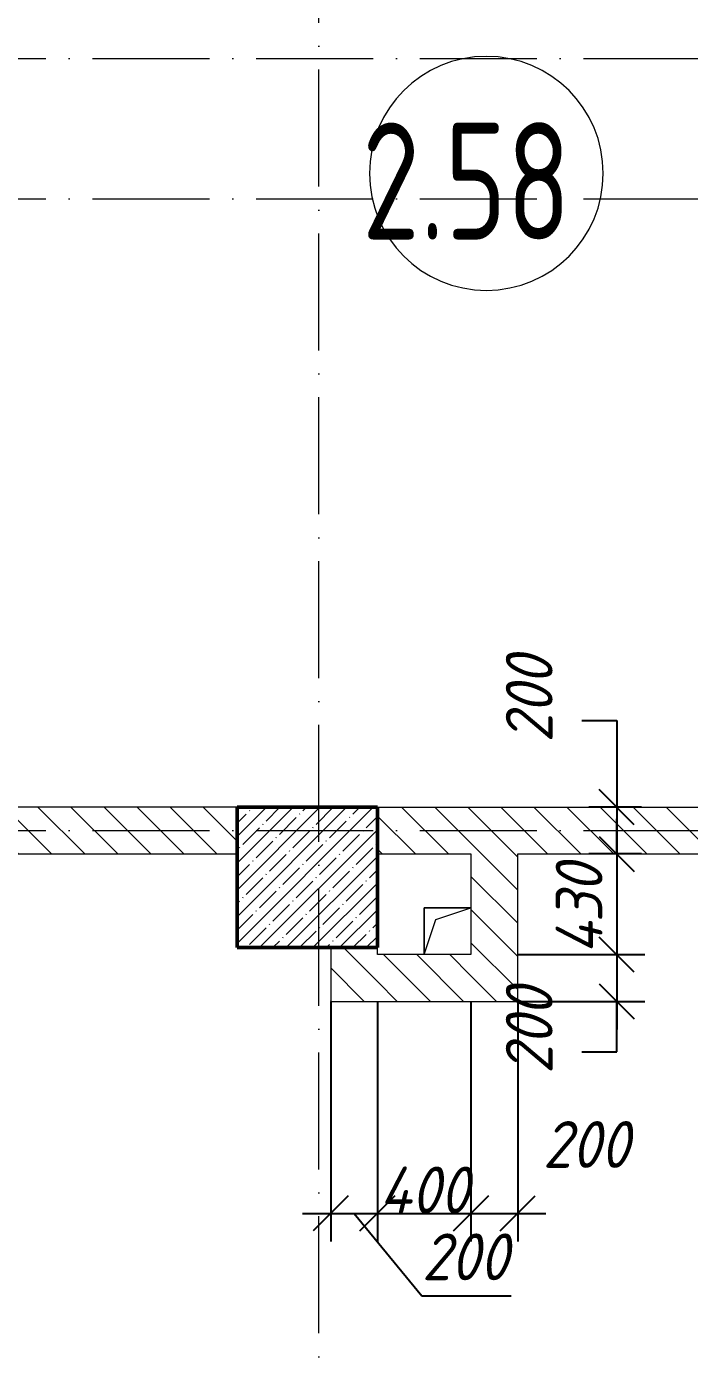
# Model space of a CAD drawing. Header units: millimetres. Extents: x -6064 to 178764, y -5836 to 29924.
# Drawn here: x 6760 to 9594, y 5527 to 11236 of the extents above; entities that cross this region are included whole.
import ezdxf

# ---------------------------------------------------------------- set-up
doc = ezdxf.new("R2010")
doc.units = ezdxf.units.MM
doc.linetypes.add('50_200_ШТРИХ_1Т_ш5_п1_п1_', pattern=[700, 500, -100, 0, -100])
doc.layers.add('A-ANNO-DIMS', color=7, linetype='Continuous')
for name, color, linetype, lineweight in [('A-AREA-IDEN', 7, 'Continuous', 9), ('A-FLOR', 7, 'Continuous', 9), ('A-GENM', 7, 'Continuous', 9), ('S-COLS-1', 7, 'Continuous', 5), ('S-COLS-2', 7, 'Continuous', 50), ('Оси-1', 7, '50_200_ШТРИХ_1Т_ш5_п1_п1_', 9)]:
    doc.layers.add(name, color=color, linetype=linetype, lineweight=lineweight)
doc.layers.add('A-WALL-FNSH-2', color=7, linetype='Continuous', lineweight=13, true_color=0xce0000)
doc.layers.add('A-WALL-PATT-2', color=7, linetype='Continuous', lineweight=5, true_color=0xce0000)
doc.styles.add('ISOCPEUR_I_2', font='isocpeui.ttf', dxfattribs={"width": 0.9, "height": 200})
doc.styles.add('СПДС', font='ГОСТ тип А.ttf', dxfattribs={"width": 0.9})
doc.dimstyles.new('ISO-2_0_0_9К_СРЕДНИЙ', dxfattribs={"dimscale": 304.8, "dimtxt": 199.196235, "dimasz": 0.492126, "dimexe": 0.393701, "dimexo": 0, "dimgap": 0, "dimtad": 1, "dimdec": 0, "dimzin": 0, "dimdsep": 46, "dimtxsty": 'ISOCPEUR_I_2', "dimblk1": 'OBLIQUE', "dimblk2": 'OBLIQUE', "dimsah": 1, "dimcen": 0.09, "dimdle": 0.393701, "dimazin": 0, "dimtfac": 1, "dimtdec": 4, "dimtix": 1, "dimtmove": 1, "dimatfit": 3, "dimfxl": 1, "dimtvp": 1, "dimtolj": 1, "dimtzin": 0, "dimarcsym": 2})
doc.dimstyles.new('ISO-2_0_0_9К_СРЕДНИЙ_1', dxfattribs={"dimscale": 304.8, "dimtxt": 199.196235, "dimasz": 0.492126, "dimexe": 0.393701, "dimexo": 0, "dimgap": 0, "dimtad": 1, "dimdec": 0, "dimzin": 0, "dimdsep": 46, "dimtxsty": 'ISOCPEUR_I_2', "dimblk1": 'OBLIQUE', "dimblk2": 'OBLIQUE', "dimsah": 1, "dimcen": 0.09, "dimdle": 0.393701, "dimazin": 0, "dimtfac": 1, "dimtdec": 4, "dimtix": 1, "dimtmove": 2, "dimatfit": 3, "dimfxl": 1, "dimtvp": 1, "dimtolj": 1, "dimtzin": 0, "dimarcsym": 2})
doc.dimstyles.new('ISO-2_0_0_9К_СРЕДНИЙ_2', dxfattribs={"dimscale": 304.8, "dimtxt": 199.196235, "dimasz": 0.492126, "dimexe": 0.393701, "dimexo": 0, "dimgap": 0, "dimtad": 1, "dimdec": 0, "dimzin": 0, "dimdsep": 46, "dimtxsty": 'ISOCPEUR_I_2', "dimblk1": 'OBLIQUE', "dimblk2": 'OBLIQUE', "dimsah": 1, "dimcen": 0.09, "dimdle": 0.393701, "dimazin": 0, "dimtfac": 1, "dimtdec": 4, "dimtix": 1, "dimtmove": 0, "dimatfit": 3, "dimfxl": 1, "dimtvp": 1, "dimtolj": 1, "dimtzin": 0, "dimarcsym": 2})
pattern_1 = [(135, (0, 0), (-70.7107, -70.7107), [])]

# ---------------------------------------------------------------- blocks, each defined once
blk = doc.blocks.new('AR_Отверстие прямоугольное _в плите_ - AR_Отверстие прямоугольное _в плите_-24428611-АР1_1_Кладочный план 2 этажа')
at = {"layer": 'A-GENM'}
for p, q in [((100, 100), (-100, 100)), ((-100, 100), (-100, -100)), ((-50, 50), (100, 100)), ((-100, -100), (-50, 50))]:
    blk.add_line(p, q, dxfattribs=at)
blk = doc.blocks.new('_Oblique')
at = {"color": 0, "linetype": 'ByBlock', "lineweight": -2}
blk.add_line((-0.5, -0.5), (0.5, 0.5), dxfattribs=at)
blk = doc.blocks.new('DIMBLOCK193-АР1_1_Кладочный план 2 этажа')
at = {"layer": 'A-ANNO-DIMS', "color": 0, "lineweight": -2, "transparency": 16777216}
for p, q in [((8060, 7070), (8060, 6043.9)), ((8260, 7067), (8260, 6043.9)), ((7940, 6163.9), (8380, 6163.9)), ((8160, 6163.9), (8450, 5811.5)), ((8450, 5811.5), (8832.4, 5811.5))]:
    blk.add_line(p, q, dxfattribs=at)
at = {"layer": 'Defpoints', "color": 0, "transparency": 16777216}
for p in [(8060, 7070), (8260, 7067), (8260, 6163.9)]:
    blk.add_point(p, dxfattribs=at)
at = {"layer": 'A-ANNO-DIMS', "color": 0, "lineweight": -2, "transparency": 16777216, "xscale": 150, "yscale": 150, "zscale": 150, "rotation": 180}
blk.add_blockref('_Oblique', (8060, 6163.9), dxfattribs=at)
at = {"layer": 'A-ANNO-DIMS', "color": 0, "lineweight": -2, "transparency": 16777216, "xscale": 150, "yscale": 150, "zscale": 150}
blk.add_blockref('_Oblique', (8260, 6163.9), dxfattribs=at)
at = {"layer": 'A-ANNO-DIMS', "color": 0, "transparency": 16777216, "insert": (8450, 6078.2), "char_height": 200, "width": 455.087, "attachment_point": 1, "line_spacing_factor": 1.149209, "style": 'ISOCPEUR_I_2'}
blk.add_mtext('\\A1;200', dxfattribs=at)
blk = doc.blocks.new('DIMBLOCK194-АР1_1_Кладочный план 2 этажа')
at = {"layer": 'A-ANNO-DIMS', "color": 0, "lineweight": -2, "transparency": 16777216}
for p, q in [((8260, 7067), (8260, 6043.9)), ((8660, 7067), (8660, 6043.9)), ((8140, 6163.9), (8780, 6163.9))]:
    blk.add_line(p, q, dxfattribs=at)
at = {"layer": 'Defpoints', "color": 0, "transparency": 16777216}
for p in [(8260, 7067), (8660, 7067), (8660, 6163.9)]:
    blk.add_point(p, dxfattribs=at)
at = {"layer": 'A-ANNO-DIMS', "color": 0, "lineweight": -2, "transparency": 16777216, "xscale": 150, "yscale": 150, "zscale": 150, "rotation": 180}
blk.add_blockref('_Oblique', (8260, 6163.9), dxfattribs=at)
at = {"layer": 'A-ANNO-DIMS', "color": 0, "lineweight": -2, "transparency": 16777216, "xscale": 150, "yscale": 150, "zscale": 150}
blk.add_blockref('_Oblique', (8660, 6163.9), dxfattribs=at)
at = {"layer": 'A-ANNO-DIMS', "color": 0, "transparency": 16777216, "insert": (8460, 6263.9), "char_height": 200, "width": 473.474, "attachment_point": 5, "style": 'ISOCPEUR_I_2'}
blk.add_mtext('\\A1;400', dxfattribs=at)
blk = doc.blocks.new('DIMBLOCK195-АР1_1_Кладочный план 2 этажа')
at = {"layer": 'A-ANNO-DIMS', "color": 0, "lineweight": -2, "transparency": 16777216}
for p, q in [((8660, 7067), (8660, 6043.9)), ((8860, 7070), (8860, 6043.9)), ((8540, 6163.9), (8980, 6163.9))]:
    blk.add_line(p, q, dxfattribs=at)
at = {"layer": 'Defpoints', "color": 0, "transparency": 16777216}
for p in [(8660, 7067), (8860, 7070), (8860, 6163.9)]:
    blk.add_point(p, dxfattribs=at)
at = {"layer": 'A-ANNO-DIMS', "color": 0, "lineweight": -2, "transparency": 16777216, "xscale": 150, "yscale": 150, "zscale": 150, "rotation": 180}
blk.add_blockref('_Oblique', (8660, 6163.9), dxfattribs=at)
at = {"layer": 'A-ANNO-DIMS', "color": 0, "lineweight": -2, "transparency": 16777216, "xscale": 150, "yscale": 150, "zscale": 150}
blk.add_blockref('_Oblique', (8860, 6163.9), dxfattribs=at)
at = {"layer": 'A-ANNO-DIMS', "color": 0, "transparency": 16777216, "insert": (8967.2, 6558.5), "char_height": 200, "width": 455.087, "attachment_point": 1, "line_spacing_factor": 1.149209, "style": 'ISOCPEUR_I_2'}
blk.add_mtext('\\A1;200', dxfattribs=at)
blk = doc.blocks.new('DIMBLOCK198-АР1_1_Кладочный план 2 этажа')
at = {"layer": 'A-ANNO-DIMS', "color": 0, "lineweight": -2, "transparency": 16777216}
for p, q in [((9133.5, 8270.4), (9283.5, 8270.4)), ((9283.5, 8270.4), (9283.5, 7900)), ((9283.5, 8020), (9283.5, 7580)), ((9389.6, 7900), (9163.5, 7900)), ((9389.6, 7700), (9163.5, 7700))]:
    blk.add_line(p, q, dxfattribs=at)
at = {"layer": 'Defpoints', "color": 0, "transparency": 16777216}
for p in [(9389.6, 7900), (9283.5, 7700), (9389.6, 7700)]:
    blk.add_point(p, dxfattribs=at)
at = {"layer": 'A-ANNO-DIMS', "color": 0, "lineweight": -2, "transparency": 16777216, "xscale": 150, "yscale": 150, "zscale": 150}
for p, rotation in [((9283.5, 7900), 90), ((9283.5, 7700), 270)]:
    blk.add_blockref('_Oblique', p, dxfattribs=dict(at, rotation=rotation))
at = {"layer": 'A-ANNO-DIMS', "color": 0, "transparency": 16777216, "insert": (8809, 8176.2), "char_height": 200, "width": 455.087, "attachment_point": 1, "rotation": 90, "line_spacing_factor": 1.149209, "style": 'ISOCPEUR_I_2'}
blk.add_mtext('\\A1;200', dxfattribs=at)
blk = doc.blocks.new('DIMBLOCK199-АР1_1_Кладочный план 2 этажа')
at = {"layer": 'A-ANNO-DIMS', "color": 0, "lineweight": -2, "transparency": 16777216}
for p, q in [((9283.5, 7700), (9283.5, 7850)), ((9389.6, 7700), (9163.5, 7700)), ((9283.5, 7700), (9283.5, 7270)), ((8863, 7270), (9403.5, 7270)), ((9283.5, 7270), (9283.5, 7120))]:
    blk.add_line(p, q, dxfattribs=at)
at = {"layer": 'Defpoints', "color": 0, "transparency": 16777216}
for p in [(9389.6, 7700), (8863, 7270), (9283.5, 7270)]:
    blk.add_point(p, dxfattribs=at)
at = {"layer": 'A-ANNO-DIMS', "color": 0, "lineweight": -2, "transparency": 16777216, "xscale": 150, "yscale": 150, "zscale": 150}
for p, rotation in [((9283.5, 7700), 270), ((9283.5, 7270), 90)]:
    blk.add_blockref('_Oblique', p, dxfattribs=dict(at, rotation=rotation))
at = {"layer": 'A-ANNO-DIMS', "color": 0, "transparency": 16777216, "insert": (9022.2, 7272.7), "char_height": 200, "width": 473.474, "attachment_point": 1, "rotation": 90, "line_spacing_factor": 1.149209, "style": 'ISOCPEUR_I_2'}
blk.add_mtext('\\A1;430', dxfattribs=at)
blk = doc.blocks.new('DIMBLOCK200-АР1_1_Кладочный план 2 этажа')
at = {"layer": 'A-ANNO-DIMS', "color": 0, "lineweight": -2, "transparency": 16777216}
for p, q in [((9283.5, 7390), (9283.5, 6950)), ((8863, 7270), (9403.5, 7270)), ((8860, 7070), (9403.5, 7070)), ((9283.5, 6854.1), (9283.5, 7070)), ((9133.5, 6854.1), (9283.5, 6854.1))]:
    blk.add_line(p, q, dxfattribs=at)
at = {"layer": 'Defpoints', "color": 0, "transparency": 16777216}
for p in [(8863, 7270), (8860, 7070), (9283.5, 7070)]:
    blk.add_point(p, dxfattribs=at)
at = {"layer": 'A-ANNO-DIMS', "color": 0, "lineweight": -2, "transparency": 16777216, "xscale": 150, "yscale": 150, "zscale": 150}
for p, rotation in [((9283.5, 7270), 90), ((9283.5, 7070), 270)]:
    blk.add_blockref('_Oblique', p, dxfattribs=dict(at, rotation=rotation))
at = {"layer": 'A-ANNO-DIMS', "color": 0, "transparency": 16777216, "insert": (8809, 6759.9), "char_height": 200, "width": 455.087, "attachment_point": 1, "rotation": 90, "line_spacing_factor": 1.149209, "style": 'ISOCPEUR_I_2'}
blk.add_mtext('\\A1;200', dxfattribs=at)
blk = doc.blocks.new('Марка_Помещения - Номер-25198446-Объем проектирования 2 этажа')
at = {"layer": 'A-AREA-IDEN'}
for start, end in [(360, 180), (180, 360)]:
    blk.add_arc((0, 0), 2.5, start, end, dxfattribs=at)

msp = doc.modelspace()

# ---------------------------------------------------------------- hatches: boundary and pattern name
at = {"layer": 'A-WALL-PATT-2'}
h = msp.add_hatch(dxfattribs=at)
h.set_pattern_fill('FP_22', color=256, style=0, pattern_type=2)
h.set_pattern_definition(pattern_1)
h.paths.add_polyline_path([(7660, 7700), (7660, 7900), (5780, 7900), (5780, 7700), (7561.7, 7700)], flags=0)
h.paths.add_polyline_path([(3730, 7700), (4130, 7700), (4130, 7900), (3730, 7900), (3730, 7769)], flags=0)
h = msp.add_hatch(dxfattribs=at)
h.set_pattern_fill('FP_22', color=256, style=0, pattern_type=2)
h.set_pattern_definition(pattern_1)
h.paths.add_polyline_path([(11515.4, 7700), (12160, 7700), (12160, 7900), (11515.4, 7900)], flags=0)
h.paths.add_polyline_path([(8860, 7700), (10560, 7700), (10560, 7900), (8260, 7900), (8260, 7700), (8660, 7700)], flags=0)
h = msp.add_hatch(dxfattribs=at)
h.set_pattern_fill('FP_22', color=256, style=0, pattern_type=2)
h.set_pattern_definition(pattern_1)
h.paths.add_polyline_path([(8860, 7070), (8860, 7700), (8660, 7700), (8660, 7070)], flags=0)
h = msp.add_hatch(dxfattribs=at)
h.set_pattern_fill('FP_22', color=256, style=0, pattern_type=2)
h.set_pattern_definition(pattern_1)
h.paths.add_polyline_path([(8260, 7070), (8260, 7300), (8060, 7300), (8060, 7070)], flags=0)
h = msp.add_hatch(dxfattribs=at)
h.set_pattern_fill('FP_22', color=256, style=0, pattern_type=2)
h.set_pattern_definition(pattern_1)
h.paths.add_polyline_path([(8260, 7070), (8660, 7070), (8660, 7270), (8260, 7270)], flags=0)
at = {"layer": 'S-COLS-1'}
h = msp.add_hatch(dxfattribs=at)
h.set_pattern_fill('FP_7', color=256, style=0, pattern_type=2)
h.set_pattern_definition([(45, (0, 0), (-57.0246, 57.0246), []), (45, (57.025, 0), (-57.0246, 57.0246), [100.806, -20.161, 3.353, -16.808])])
h.paths.add_polyline_path([(7660, 7300), (8260, 7300), (8260, 7900), (7660, 7900)], flags=0)

# ---------------------------------------------------------------- linework, layer by layer
at = {"layer": 'A-FLOR'}
for p, q in [((8460, 7470), (8660, 7470)), ((8460, 7270), (8460, 7470))]:
    msp.add_line(p, q, dxfattribs=at)
at = {"layer": 'A-WALL-FNSH-2'}
for p, q in [((7660, 7900), (5849, 7900)), ((7660, 7700), (7660, 7900)), ((8260, 7700), (8260, 7900)), ((8260, 7900), (10660, 7900)), ((5849, 7700), (7660, 7700)), ((8260, 7700), (8660, 7700)), ((8660, 7700), (8660, 7270)), ((8860, 7070), (8860, 7700)), ((8860, 7700), (10660, 7700)), ((8260, 7300), (8060, 7300)), ((8060, 7300), (8060, 7070)), ((8260, 7270), (8260, 7300)), ((8660, 7270), (8260, 7270)), ((8060, 7070), (8860, 7070))]:
    msp.add_line(p, q, dxfattribs=at)
at = {"layer": 'S-COLS-2'}
for p, q in [((8260, 7900), (7660, 7900)), ((7660, 7900), (7660, 7300)), ((8260, 7300), (8260, 7900)), ((7660, 7300), (8260, 7300))]:
    msp.add_line(p, q, dxfattribs=at)
at = {"layer": 'Оси-1'}
for p, q in [((8010, -4150), (8010, 28636.9)), ((-4160, 11100), (125951.6, 11100)), ((-4160, 10500), (125951.6, 10500)), ((-4160, 7800), (125951.6, 7800))]:
    msp.add_line(p, q, dxfattribs=at)

# ---------------------------------------------------------------- block references
at = {"layer": 'A-AREA-IDEN', "xscale": 199.9999999999999, "yscale": 199.9999999999999, "zscale": 199.9999999999999}
msp.add_blockref('Марка_Помещения - Номер-25198446-Объем проектирования 2 этажа', (8725.8, 10608.8), dxfattribs=at)
at = {"layer": 'A-GENM'}
msp.add_blockref('AR_Отверстие прямоугольное _в плите_ - AR_Отверстие прямоугольное _в плите_-24428611-АР1_1_Кладочный план 2 этажа', (8560, 7370), dxfattribs=at)

# ---------------------------------------------------------------- texts
at = {"layer": 'A-AREA-IDEN', "insert": (8194.3, 10825.9), "char_height": 500, "width": 1327.594, "attachment_point": 1, "style": 'СПДС'}
msp.add_mtext('2.58', dxfattribs=at)

# ---------------------------------------------------------------- dimensions: what is measured, and where the dimension line sits
at = {"layer": 'A-ANNO-DIMS'}
for base, p1, p2, dimstyle, override, picture, middle in [((9283.5, 7700), (9389.6, 7900), (9389.6, 7700), 'ISO-2_0_0_9К_СРЕДНИЙ', {"dimpost": '<>', "dimfxl": 200}, 'DIMBLOCK198-АР1_1_Кладочный план 2 этажа', (9155.6, 8270.4)), ((9283.5, 7270), (9389.6, 7700), (8863, 7270), 'ISO-2_0_0_9К_СРЕДНИЙ_1', {"dimpost": '<>', "dimfxl": 679.818101}, 'DIMBLOCK199-АР1_1_Кладочный план 2 этажа', (9155.6, 7509.4)), ((9283.5, 7070), (8863, 7270), (8860, 7070), 'ISO-2_0_0_9К_СРЕДНИЙ', {"dimpost": '<>', "dimfxl": 200.023224}, 'DIMBLOCK200-АР1_1_Кладочный план 2 этажа', (9155.6, 6854.1))]:
    dim = msp.add_linear_dim(base=base, p1=p1, p2=p2, angle=90, dimstyle=dimstyle, override=override, dxfattribs=at)
    dim.commit()
    dim.dimension.update_dxf_attribs({"geometry": picture, "text_midpoint": middle, "dimtype": 160, "text_rotation": 90})
for base, p1, p2, picture, middle in [((8260, 6163.9), (8060, 7070), (8260, 7067), 'DIMBLOCK193-АР1_1_Кладочный план 2 этажа', (8450, 5811.5)), ((8860, 6163.9), (8660, 7067), (8860, 7070), 'DIMBLOCK195-АР1_1_Кладочный план 2 этажа', (9194.7, 6291.8))]:
    dim = msp.add_linear_dim(base=base, p1=p1, p2=p2, dimstyle='ISO-2_0_0_9К_СРЕДНИЙ', override={"dimpost": '<>', "dimfxl": 200.023224}, dxfattribs=at)
    dim.commit()
    dim.dimension.update_dxf_attribs({"geometry": picture, "text_midpoint": middle, "dimtype": 160})
dim = msp.add_linear_dim(base=(8660, 6163.9), p1=(8260, 7067), p2=(8660, 7067), dimstyle='ISO-2_0_0_9К_СРЕДНИЙ_2', override={"dimpost": '<>', "dimfxl": 400}, dxfattribs=at)
dim.commit()
dim.dimension.update_dxf_attribs({"geometry": 'DIMBLOCK194-АР1_1_Кладочный план 2 этажа', "text_midpoint": (8460, 6263.9)})

doc.saveas('drawing.dxf')
